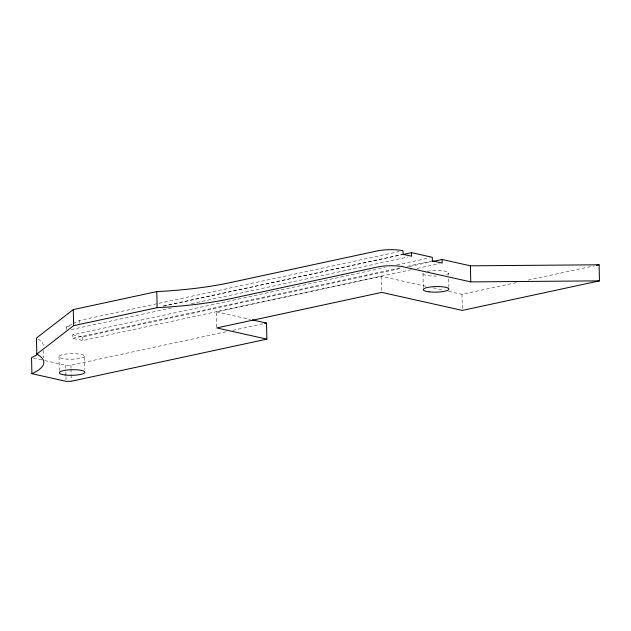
<?xml version="1.0" encoding="UTF-8"?>
<svg xmlns="http://www.w3.org/2000/svg" width="631" height="631" viewBox="0 0 631 631"><rect width="100%" height="100%" fill="white"/><g stroke="black" fill="none" stroke-linecap="round" stroke-linejoin="round"><path stroke-width="0.47" stroke-dasharray="3.15 2.37" d="M66.389 329.729L66.334 327.047L72.407 323.987M73.283 323.545L79.356 320.485L399.131 251.572M163.232 306.003L402.097 254.522M66.334 327.047L70.183 326.219M163.453 306.122L401.923 254.727M71.216 329.579L173.146 307.62M191.414 303.685L407.768 257.054M411.388 269.682L82.629 340.527L72.857 338.342L72.786 334.777L385.194 267.449M396.733 264.965L429.419 257.921M72.857 338.342L401.616 267.497M407.381 266.258L431.415 261.076M72.786 334.777L82.558 336.962L401.695 268.183M409.385 266.527L431.494 261.762M417.154 268.443L439.263 263.679M216.756 326.992L216.441 311.864L381.376 276.315L426.477 286.403M44.848 360.577L65.75 365.254L70.917 365.207L227.01 331.575M232.792 330.328L264.594 323.474M448.554 291.341L461.987 294.346L517.601 282.357M528.155 280.085L594.315 265.825M433.197 287.902L443.751 290.268M216.441 311.864L250.46 319.467M33.451 358.029L43.902 360.364M461.987 294.346L462.302 309.474M448.578 273.176L448.617 275.069M448.696 278.855L448.878 287.365M422.991 273.381L423.291 287.57M381.376 276.315L381.692 291.451M84.617 356.334A12.817 2.792 -1.2 0 1 64.819 358.913A12.817 2.792 -1.2 0 1 66.034 354.054A12.817 2.792 -1.2 0 1 84.617 356.334L84.893 369.569M82.558 336.962L82.629 340.527M79.356 320.485L79.411 323.167M70.917 365.207L70.98 368.047M70.995 368.993L71.098 373.718M71.114 374.664L71.232 380.343M65.75 365.254L65.869 370.925M65.884 371.872L65.963 375.65M65.987 376.597L66.066 380.383M59.03 356.539L59.33 370.72M43.523 350.394L43.681 357.958M38.097 338.981A112.444 24.53 -1.2 0 1 43.373 347.397M427.234 271.369A12.817 2.792 -1.2 0 1 444.129 270.991A12.817 2.792 -1.2 0 1 446.511 274.595M436.762 276.047A12.817 2.792 -1.2 0 1 423.606 272.655"/><path stroke-width="0.95" d="M402.886 254.522L411.538 252.66L411.609 256.225L403.059 254.317L402.988 250.744A18.307 3.991 -1.2 0 0 377.141 250.949L229.629 282.735A138.852 30.288 -1.2 0 1 165.417 291.112L156.803 291.593L73.275 309.592L36.464 338.027L36.803 354.101L38.428 355.056A112.444 24.53 -1.2 0 1 31.889 373.678L66.089 381.329L71.256 381.282L266.858 339.131L266.519 323.056L252.345 319.885M36.803 354.101L73.614 325.667L157.143 307.668L165.756 307.187A138.852 30.288 -1.2 0 0 229.968 298.818L377.48 267.023A18.307 3.991 -1.2 0 1 403.319 266.818L470.742 281.891L599.45 280.866L599.111 264.791L470.41 265.817L442.071 259.483L432.456 261.557M264.594 323.474L266.519 323.056M596.24 265.414L599.111 264.791M599.45 280.866L462.326 310.42L381.716 292.39L216.78 327.939L266.858 339.131M411.538 252.66L432.298 257.298L432.377 260.871L442.15 263.056L442.071 259.483M470.41 265.817L470.742 281.891M156.803 291.593L157.143 307.668M73.275 309.592L73.614 325.667M31.889 373.678L31.55 357.603A112.444 24.53 -1.2 0 0 37.631 354.291M429.119 291.837A12.817 2.792 -1.2 0 0 448.917 289.25A12.817 2.792 -1.2 0 0 430.334 286.979A12.817 2.792 -1.2 0 0 429.119 291.837M65.159 374.988A12.817 2.792 -1.2 0 0 84.948 372.408A12.817 2.792 -1.2 0 0 66.373 370.129A12.817 2.792 -1.2 0 0 65.159 374.988"/></g></svg>
